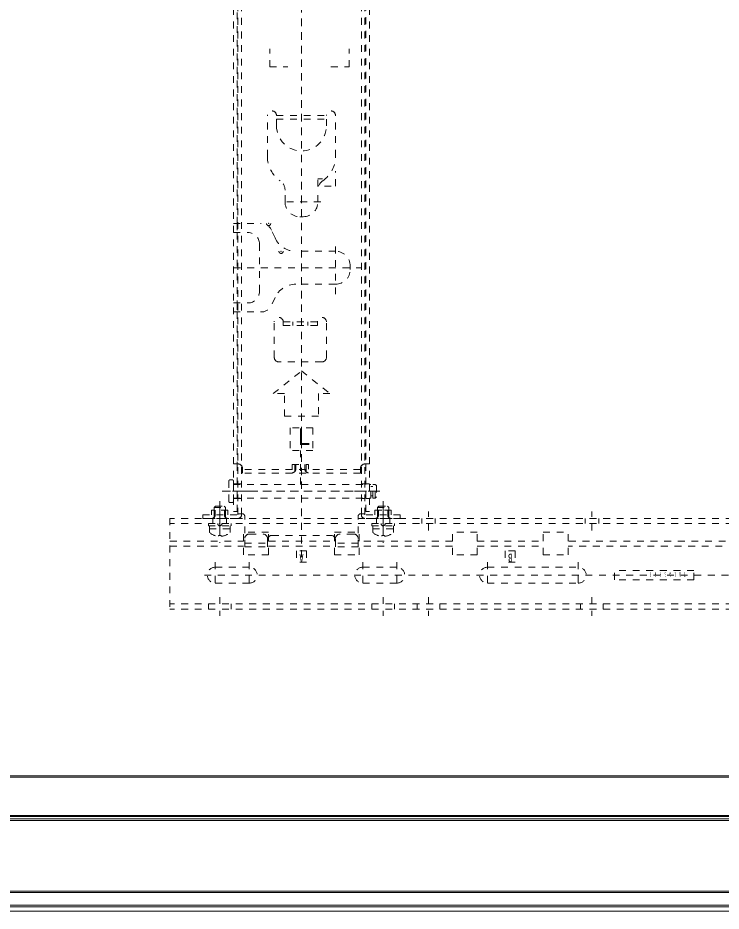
# Model space of a CAD drawing. Units: millimetres, scale not verified. Extents: x -63 to 62, y -56 to 57.
# Drawn here: x -38.63 to -28.3, y 1.21 to 14.33 of the extents above; entities that cross this region are included whole.
import ezdxf
from ezdxf.enums import TextEntityAlignment as Align

# ---------------------------------------------------------------- set-up
doc = ezdxf.new("R2010")
doc.units = ezdxf.units.MM
doc.header["$LTSCALE"] = 0.125
doc.header["$PDMODE"] = 32
doc.header["$PDSIZE"] = 0.0625
doc.linetypes.add('USER5', pattern=[1.4, 0.7, -0.7])
doc.layers.add('0-5_GAIKEI', color=1, linetype='USER5', lineweight=18)
doc.styles.add('ＭＳ ゴシック', font='')
doc.styles.get('ＭＳ ゴシック').set_extended_font_data('MS Gothic')

msp = doc.modelspace()

# ---------------------------------------------------------------- linework, layer by layer
at = {"layer": '0-5_GAIKEI'}
for p, q in [((-34.4622, 6.4133), (-34.4622, 23.5161)), ((-34.4622, 23.1235), (-34.4622, 7.0767)), ((-35.4622, 22.88), (-35.4622, 7.08)), ((-33.4622, 22.88), (-33.4622, 7.08)), ((-35.3955, 7.0333), (-35.3955, 22.8267)), ((-35.3422, 7.0333), (-35.3422, 22.8267)), ((-33.5822, 7.0333), (-33.5822, 22.8267)), ((-33.5289, 7.0333), (-33.5289, 22.8267)), ((-33.5155, 22.7433), (-33.5155, 7.78)), ((-35.4089, 20.0133), (-35.4089, 11.3133)), ((-34.9289, 13.6133), (-34.9289, 13.88)), ((-33.7622, 13.6133), (-33.7622, 13.88)), ((-34.9289, 13.6133), (-34.6622, 13.6133)), ((-34.0289, 13.6133), (-33.7622, 13.6133)), ((-34.9622, 12.2967), (-34.9622, 12.9)), ((-34.8289, 12.7467), (-34.8289, 12.9)), ((-34.8289, 12.9), (-34.0955, 12.9)), ((-34.0955, 12.7467), (-34.0955, 12.9)), ((-33.9622, 12.2967), (-33.9622, 12.9)), ((-34.8289, 12.8467), (-34.0955, 12.8467)), ((-34.1543, 11.9701), (-34.2205, 11.9701)), ((-34.2205, 11.8563), (-34.2205, 11.9701)), ((-34.7039, 11.63), (-34.7039, 11.8035)), ((-34.2205, 11.63), (-34.2205, 11.8035)), ((-34.1797, 11.63), (-34.7339, 11.63)), ((-35.4622, 11.3133), (-35.0534, 11.3133)), ((-34.4872, 11.4133), (-34.4372, 11.4133)), ((-34.4872, 11.4133), (-34.4372, 11.4133)), ((-35.4622, 11.18), (-35.2455, 11.18)), ((-34.8506, 11.1018), (-34.9014, 11.2149)), ((-33.9622, 10.2746), (-33.9622, 11.0512)), ((-35.0789, 10.3133), (-35.0789, 11.0133)), ((-33.9622, 10.905), (-34.5465, 10.905)), ((-35.4587, 10.6633), (-33.5764, 10.6633)), ((-33.7455, 10.6383), (-33.7455, 10.6883)), ((-33.9622, 10.4217), (-34.5465, 10.4217)), ((-35.4622, 10.1467), (-35.2455, 10.1467)), ((-34.8506, 10.2249), (-34.9014, 10.1117)), ((-35.4622, 10.0133), (-35.0534, 10.0133)), ((-35.4089, 10.0133), (-35.4089, 7.78)), ((-34.8622, 9.3467), (-34.8622, 9.8667)), ((-34.2289, 9.8667), (-34.7289, 9.8667)), ((-34.7289, 9.8133), (-34.7289, 9.8667)), ((-34.5872, 9.8133), (-34.5872, 9.8667)), ((-34.3705, 9.8133), (-34.3705, 9.8667)), ((-34.2289, 9.8133), (-34.2289, 9.8667)), ((-34.0955, 9.3467), (-34.0955, 9.8667)), ((-34.2289, 9.8133), (-34.7289, 9.8133)), ((-34.1622, 9.28), (-34.7955, 9.28)), ((-34.8789, 8.8133), (-34.4622, 9.1467)), ((-34.7122, 8.8133), (-34.8789, 8.8133)), ((-34.7122, 8.48), (-34.7122, 8.8133)), ((-34.2122, 8.8133), (-34.2122, 8.48)), ((-34.2122, 8.48), (-34.7122, 8.48)), ((-34.2955, 8.3133), (-34.6289, 8.3133)), ((-34.6289, 8.3133), (-34.6289, 7.98)), ((-34.2955, 8.3133), (-34.2955, 7.98)), ((-34.4789, 7.4792), (-34.4789, 8.0442)), ((-34.2955, 7.98), (-34.6289, 7.98)), ((-35.4622, 7.78), (-35.3955, 7.78)), ((-35.4089, 7.78), (-35.4089, 7.08)), ((-34.5989, 7.7709), (-34.3589, 7.7709)), ((-34.5989, 7.7042), (-34.5989, 7.7709)), ((-34.5622, 7.6655), (-34.5622, 7.7709)), ((-34.5455, 7.7042), (-34.5455, 7.7709)), ((-34.4122, 7.7042), (-34.4122, 7.7709)), ((-34.3955, 7.6655), (-34.3955, 7.7709)), ((-34.3589, 7.7042), (-34.3589, 7.7709)), ((-33.4622, 7.78), (-33.5289, 7.78)), ((-33.5155, 7.78), (-33.5155, 7.08)), ((-35.3289, 7.7133), (-35.3289, 7.6467)), ((-33.5955, 7.7), (-35.3289, 7.7)), ((-33.5955, 7.6467), (-35.3289, 7.6467)), ((-33.5955, 7.7133), (-33.5955, 7.6467)), ((-35.5289, 7.23), (-35.5289, 7.53)), ((-35.5122, 7.5467), (-35.4789, 7.5467)), ((-35.4622, 7.23), (-35.4622, 7.53)), ((-35.4622, 7.4883), (-35.4089, 7.4883)), ((-35.3422, 7.4883), (-35.3955, 7.4883)), ((-33.5289, 7.4883), (-33.5822, 7.4883)), ((-33.4622, 7.4883), (-33.5155, 7.4883)), ((-35.6289, 7.38), (-33.2907, 7.38)), ((-35.6049, 7.38), (-33.3127, 7.38)), ((-35.2207, 7.38), (-35.4758, 7.38)), ((-35.4622, 7.48), (-33.4455, 7.48)), ((-33.3834, 7.38), (-33.701, 7.38)), ((-33.4455, 7.28), (-33.4455, 7.48)), ((-33.4122, 7.4467), (-33.4455, 7.4467)), ((-33.4122, 7.28), (-33.4122, 7.48)), ((-33.3789, 7.48), (-33.4122, 7.48)), ((-33.3789, 7.28), (-33.3789, 7.48)), ((-33.3789, 7.48), (-33.3622, 7.4633)), ((-33.3622, 7.4633), (-33.3622, 7.2967)), ((-35.6622, 7.2318), (-35.6622, 6.6209)), ((-35.4622, 7.28), (-33.4455, 7.28)), ((-35.4622, 7.2717), (-35.4089, 7.2717)), ((-35.3422, 7.2717), (-35.3955, 7.2717)), ((-33.5289, 7.2717), (-33.5822, 7.2717)), ((-33.4622, 7.2717), (-33.5155, 7.2717)), ((-33.4122, 7.3133), (-33.4455, 7.3133)), ((-33.3789, 7.28), (-33.4122, 7.28)), ((-33.3789, 7.28), (-33.3622, 7.2967)), ((-33.2622, 7.2318), (-33.2622, 6.6209)), ((-35.7822, 7.1), (-35.7822, 7.0333)), ((-35.5422, 7.1), (-35.7822, 7.1)), ((-35.5422, 7.1), (-35.7822, 7.1)), ((-35.7822, 7.0333), (-35.7822, 7.1)), ((-35.7455, 7.1422), (-35.7455, 7.1)), ((-35.7455, 6.9946), (-35.7455, 7.1)), ((-35.7289, 7.0333), (-35.7289, 7.1)), ((-35.7278, 7.16), (-35.5966, 7.16)), ((-35.6622, 6.88), (-35.6622, 7.2)), ((-35.5966, 7.16), (-35.5789, 7.1422)), ((-35.5955, 7.0333), (-35.5955, 7.1)), ((-35.5789, 7.1422), (-35.5789, 7.1)), ((-35.5789, 6.9946), (-35.5789, 7.1)), ((-35.5422, 7.0333), (-35.5422, 7.1)), ((-35.5422, 7.0333), (-35.5422, 7.1)), ((-35.5122, 7.2133), (-35.4789, 7.2133)), ((-33.3822, 7.1), (-33.3822, 7.0333)), ((-33.1422, 7.1), (-33.3822, 7.1)), ((-33.3455, 7.1422), (-33.3455, 7.1)), ((-33.3455, 6.9946), (-33.3455, 7.1)), ((-33.3289, 7.0333), (-33.3289, 7.1)), ((-33.3278, 7.16), (-33.1966, 7.16)), ((-33.2622, 6.88), (-33.2622, 7.2)), ((-33.1966, 7.16), (-33.1789, 7.1422)), ((-33.1955, 7.0333), (-33.1955, 7.1)), ((-33.1789, 7.1422), (-33.1789, 7.1)), ((-33.1789, 6.9946), (-33.1789, 7.1)), ((-33.1422, 7.0333), (-33.1422, 7.1)), ((-33.1422, 7.0333), (-33.1422, 7.1)), ((-9.7289, 6.98), (-36.3955, 6.98)), ((-36.3955, 6.98), (-36.3955, 5.6467)), ((-35.9122, 7.0333), (-35.3955, 7.0333)), ((-35.9122, 7.0333), (-35.9122, 6.98)), ((-35.9122, 6.98), (-35.3955, 6.98)), ((-35.7622, 6.9033), (-35.7622, 6.98)), ((-35.6622, 6.8033), (-35.6622, 7.08)), ((-35.5622, 6.9033), (-35.5622, 6.98)), ((-35.4089, 7.08), (-35.4622, 7.08)), ((-35.3422, 7.0467), (-35.3955, 7.0467)), ((-35.3289, 7.0467), (-35.3422, 7.0467)), ((-35.2955, 6.5633), (-35.2955, 7.0133)), ((-33.6289, 6.5633), (-33.6289, 7.0133)), ((-33.5955, 7.0467), (-33.5822, 7.0467)), ((-33.5822, 7.0467), (-33.5289, 7.0467)), ((-33.0122, 7.0333), (-33.5289, 7.0333)), ((-33.0122, 6.98), (-33.5289, 6.98)), ((-33.5155, 7.08), (-33.4622, 7.08)), ((-33.3622, 6.9033), (-33.3622, 6.98)), ((-33.2622, 6.8033), (-33.2622, 7.08)), ((-33.1622, 6.9033), (-33.1622, 6.98)), ((-33.0122, 7.0333), (-33.0122, 6.98)), ((-32.6955, 6.9033), (-32.6955, 6.98)), ((-32.5955, 6.8033), (-32.5955, 7.08)), ((-32.4955, 6.9033), (-32.4955, 6.98)), ((-30.2955, 6.9033), (-30.2955, 6.98)), ((-30.1955, 6.8033), (-30.1955, 7.08)), ((-30.0955, 6.9033), (-30.0955, 6.98)), ((-9.7289, 6.9033), (-36.3955, 6.9033)), ((-35.8289, 6.87), (-35.8289, 6.9033)), ((-35.8289, 6.9033), (-35.4955, 6.9033)), ((-35.8289, 6.87), (-35.4955, 6.87)), ((-35.8155, 6.8267), (-35.8155, 6.87)), ((-35.8155, 6.8267), (-35.5089, 6.8267)), ((-35.8122, 6.8267), (-35.8122, 6.7717)), ((-35.5122, 6.8267), (-35.5122, 6.7717)), ((-35.5089, 6.87), (-35.5089, 6.8267)), ((-35.4955, 6.9033), (-35.4955, 6.87)), ((-33.4289, 6.87), (-33.4289, 6.9033)), ((-33.4289, 6.9033), (-33.0955, 6.9033)), ((-33.4289, 6.87), (-33.0955, 6.87)), ((-33.4155, 6.8267), (-33.4155, 6.87)), ((-33.4155, 6.8267), (-33.1089, 6.8267)), ((-33.4122, 6.8267), (-33.4122, 6.7717)), ((-33.1122, 6.8267), (-33.1122, 6.7717)), ((-33.1089, 6.87), (-33.1089, 6.8267)), ((-33.0955, 6.9033), (-33.0955, 6.87)), ((-35.6822, 6.7175), (-35.6822, 6.7309)), ((-34.9455, 6.78), (-35.3122, 6.78)), ((-35.3122, 6.4467), (-35.3122, 6.78)), ((-35.2289, 6.75), (-35.0289, 6.75)), ((-34.9455, 6.4467), (-34.9455, 6.78)), ((-34.8955, 6.73), (-34.0289, 6.73)), ((-33.9789, 6.78), (-33.6122, 6.78)), ((-33.9789, 6.4467), (-33.9789, 6.78)), ((-33.6955, 6.75), (-33.8955, 6.75)), ((-33.6122, 6.4467), (-33.6122, 6.78)), ((-33.2822, 6.7175), (-33.2822, 6.7309)), ((-31.8789, 6.78), (-32.2455, 6.78)), ((-32.2455, 6.4467), (-32.2455, 6.78)), ((-31.8789, 6.4467), (-31.8789, 6.78)), ((-30.9122, 6.78), (-30.5455, 6.78)), ((-30.9122, 6.4467), (-30.9122, 6.78)), ((-30.5455, 6.4467), (-30.5455, 6.78)), ((-36.3955, 6.6467), (-35.3122, 6.6467)), ((-36.3955, 6.57), (-35.3122, 6.57)), ((-35.2955, 6.6167), (-34.9622, 6.6167)), ((-35.2955, 6.5633), (-34.9622, 6.5633)), ((-34.9622, 6.5633), (-34.9622, 6.6833)), ((-34.9455, 6.6467), (-33.9789, 6.6467)), ((-34.9455, 6.57), (-33.9789, 6.57)), ((-33.9622, 6.5633), (-33.9622, 6.6833)), ((-33.6289, 6.6167), (-33.9622, 6.6167)), ((-33.6289, 6.5633), (-33.9622, 6.5633)), ((-32.2455, 6.6467), (-33.6122, 6.6467)), ((-32.2455, 6.57), (-33.6122, 6.57)), ((-31.8789, 6.6467), (-30.9122, 6.6467)), ((-31.8789, 6.57), (-30.9122, 6.57)), ((-23.232, 6.6467), (-30.5455, 6.6467)), ((-23.2801, 6.57), (-30.5455, 6.57)), ((-34.9455, 6.4467), (-35.3122, 6.4467)), ((-34.5372, 6.5033), (-34.5372, 6.3367)), ((-34.3872, 6.5033), (-34.5372, 6.5033)), ((-34.3872, 6.5033), (-34.3872, 6.3367)), ((-33.9789, 6.4467), (-33.6122, 6.4467)), ((-31.8789, 6.4467), (-32.2455, 6.4467)), ((-31.3205, 6.5033), (-31.3205, 6.3367)), ((-30.9122, 6.4467), (-30.5455, 6.4467)), ((-35.7289, 6.3357), (-35.7289, 5.9629)), ((-35.2289, 6.3357), (-35.2289, 5.9629)), ((-34.3872, 6.3367), (-34.5372, 6.3367)), ((-33.5622, 6.3357), (-33.5622, 5.9629)), ((-33.0622, 6.3357), (-33.0622, 5.9629)), ((-31.7289, 6.3357), (-31.7289, 5.9629)), ((-31.3205, 6.3367), (-31.4705, 6.3367)), ((-30.3955, 6.3357), (-30.3955, 5.9629)), ((-35.7289, 6.2633), (-35.2289, 6.2633)), ((-33.5622, 6.2633), (-33.0622, 6.2633)), ((-31.7289, 6.2633), (-30.3955, 6.2633)), ((-28.6955, 6.2133), (-29.8622, 6.2133)), ((-29.8622, 6.08), (-29.8622, 6.2133)), ((-28.6955, 6.08), (-28.6955, 6.2133)), ((-10.1893, 6.1467), (-35.9844, 6.1467)), ((-28.6955, 6.08), (-29.8622, 6.08)), ((-35.7289, 6.03), (-35.2289, 6.03)), ((-33.5622, 6.03), (-33.0622, 6.03)), ((-31.7289, 6.03), (-30.3955, 6.03)), ((-35.6622, 5.8233), (-35.6622, 5.5467)), ((-33.2622, 5.8233), (-33.2622, 5.5467)), ((-32.5955, 5.8233), (-32.5955, 5.5467)), ((-30.1955, 5.8233), (-30.1955, 5.5467)), ((-9.7289, 5.7233), (-36.3955, 5.7233)), ((-9.7289, 5.6467), (-36.3955, 5.6467)), ((-35.8289, 5.6467), (-35.8289, 5.7233)), ((-35.4955, 5.6467), (-35.4955, 5.7233)), ((-33.4289, 5.6467), (-33.4289, 5.7233)), ((-33.0955, 5.6467), (-33.0955, 5.7233)), ((-32.7622, 5.6467), (-32.7622, 5.7233)), ((-32.4289, 5.6467), (-32.4289, 5.7233)), ((-30.3622, 5.6467), (-30.3622, 5.7233)), ((-30.0289, 5.6467), (-30.0289, 5.7233))]:
    msp.add_line(p, q, dxfattribs=at)
at = {"layer": '0-5_GAIKEI', "linetype": 'Continuous'}
for p, q in [((0.8378, 3.1967), (-46.9622, 3.1967)), ((-47.5534, 2.5664), (1.429, 2.5664)), ((1.429, 2.5429), (-47.5534, 2.5429)), ((1.3545, 2.6133), (-47.4789, 2.6133)), ((-47.4789, 2.6095), (1.3545, 2.6095)), ((1.3545, 2.5998), (-47.4789, 2.5998)), ((-48.5645, 1.5025), (2.4401, 1.5025)), ((2.4401, 1.4851), (-48.5645, 1.4851)), ((-48.7516, 1.2979), (2.6272, 1.2979)), ((2.6272, 1.2741), (-48.7516, 1.2741))]:
    msp.add_line(p, q, dxfattribs=at)
at = {"layer": '0-5_GAIKEI', "color": 7, "linetype": 'Continuous'}
msp.add_line((2.7045, 1.21), (-48.8289, 1.21), dxfattribs=at)
at = {"layer": '0-5_GAIKEI', "linetype": 'Continuous'}
msp.add_lwpolyline([(0.8378, 30.08), (0.8378, 3.18), (-46.9622, 3.18)], dxfattribs=at)
at = {"layer": '0-5_GAIKEI'}
for points in [[(-34.1241, 11.8633), (-33.9622, 11.8633), (-33.9622, 12.0834)], [(-35.4089, 11.3133), (-35.4089, 11.18), (-35.4089, 10.1467), (-35.4089, 10.0133)], [(-34.4622, 9.1467), (-34.0455, 8.8133), (-34.2122, 8.8133)], [(-35.7278, 7.16), (-35.7455, 7.1422), (-35.5789, 7.1422)], [(-33.3822, 7.0333), (-33.3822, 7.1), (-33.1422, 7.1)], [(-33.3278, 7.16), (-33.3455, 7.1422), (-33.1789, 7.1422)], [(-35.6422, 6.7175), (-35.6422, 6.7309), (-35.6822, 6.7309)], [(-33.2422, 6.7175), (-33.2422, 6.7309), (-33.2822, 6.7309)], [(-31.3205, 6.5033), (-31.4705, 6.5033), (-31.4705, 6.3367)]]:
    msp.add_lwpolyline(points, dxfattribs=at)
for centre, radius, start, end in [((-34.8955, 12.9), 0.0667, 0, 180), ((-34.0289, 12.9), 0.0667, 0, 180), ((-34.4622, 12.7467), 0.3667, 180, 0), ((-34.5289, 12.2967), 0.4333, 180, 235.28851), ((-34.3955, 12.2967), 0.4333, 304.71149, 0), ((-34.8705, 11.8035), 0.1667, 0, 55.28851), ((-34.0539, 11.8035), 0.1667, 124.71149, 180), ((-34.4872, 11.63), 0.2167, 180, 270), ((-34.4372, 11.63), 0.2167, 270, 0), ((-35.0534, 11.1467), 0.1667, 24.17911, 90), ((-35.2455, 11.0133), 0.1667, 0, 90), ((-34.5465, 11.2383), 0.3333, 204.17911, 270), ((-33.9622, 10.6883), 0.2167, 0, 90), ((-33.9622, 10.6383), 0.2167, 270, 0), ((-34.5465, 10.0883), 0.3333, 90, 155.82089), ((-35.2455, 10.3133), 0.1667, 270, 0), ((-35.0534, 10.18), 0.1667, 270, 335.82089), ((-34.7955, 9.8667), 0.0667, 0, 180), ((-34.1622, 9.8667), 0.0667, 0, 180), ((-34.7955, 9.3467), 0.0667, 180, 270), ((-34.1622, 9.3467), 0.0667, 270, 0), ((-35.3955, 7.7133), 0.0667, 0, 90), ((-33.5289, 7.7133), 0.0667, 90, 180), ((-34.5989, 7.7042), 0.0533, 270, 0), ((-34.3589, 7.7042), 0.0533, 180, 270), ((-35.5122, 7.53), 0.0167, 90, 180), ((-35.4789, 7.53), 0.0167, 0, 90), ((-35.5122, 7.23), 0.0167, 180, 270), ((-35.4789, 7.23), 0.0167, 270, 0), ((-35.7822, 7.0333), 0.0533, 270, 0), ((-35.5422, 7.0333), 0.0533, 180, 270), ((-35.3955, 7.0333), 0.0533, 270, 0), ((-35.3289, 7.0133), 0.0333, 0, 90), ((-33.5955, 7.0133), 0.0333, 90, 180), ((-33.5289, 7.0333), 0.0533, 180, 270), ((-33.3822, 7.0333), 0.0533, 270, 0), ((-33.1422, 7.0333), 0.0533, 180, 270), ((-35.6622, 6.9487), 0.2321, 229.72739, 265.05554), ((-35.6622, 6.9487), 0.2321, 274.94446, 310.27261), ((-35.2289, 6.6833), 0.0667, 90, 180), ((-35.0289, 6.6833), 0.0667, 0, 90), ((-34.8955, 6.6633), 0.0667, 90, 180), ((-34.0289, 6.6633), 0.0667, 0, 90), ((-33.8955, 6.6833), 0.0667, 90, 180), ((-33.6955, 6.6833), 0.0667, 0, 90), ((-33.2622, 6.9487), 0.2321, 229.72739, 265.05554), ((-33.2622, 6.9487), 0.2321, 274.94446, 310.27261), ((-35.7289, 6.1467), 0.1167, 90, 270), ((-35.2289, 6.1467), 0.1167, 270, 90), ((-33.5622, 6.1467), 0.1167, 90, 270), ((-33.0622, 6.1467), 0.1167, 270, 90), ((-31.7289, 6.1467), 0.1167, 90, 270), ((-30.3955, 6.1467), 0.1167, 270, 90)]:
    msp.add_arc(centre, radius, start, end, dxfattribs=at)
for p in [(-34.9455, 11.3133), (-34.7622, 10.905), (-35.6622, 6.9033), (-33.2622, 6.9033)]:
    msp.add_point(p, dxfattribs=at)

# ---------------------------------------------------------------- texts
at = {"layer": '0-5_GAIKEI', "color": 7, "style": 'ＭＳ ゴシック', "width": 0.85}
msp.add_text('Ｌ', height=0.2444, dxfattribs=at).set_placement((-34.5676, 7.9865), align=Align.BOTTOM_LEFT)
at = {"layer": '0-5_GAIKEI', "color": 7, "style": 'ＭＳ ゴシック', "width": 0.75}
for s, p in [('A', (-34.431, 6.4963)), ('B', (-31.3643, 6.498))]:
    msp.add_text(s, height=0.1222, rotation=180, dxfattribs=at).set_placement(p, align=Align.BOTTOM_LEFT)
at = {"layer": '0-5_GAIKEI', "color": 7, "insert": (-28.8213, 6.1954), "char_height": 0.07331, "attachment_point": 7, "rotation": 180, "style": 'ＭＳ ゴシック'}
msp.add_mtext('\\T4;\\W0.3;TBLA3865', dxfattribs=at)

doc.saveas('drawing.dxf')
